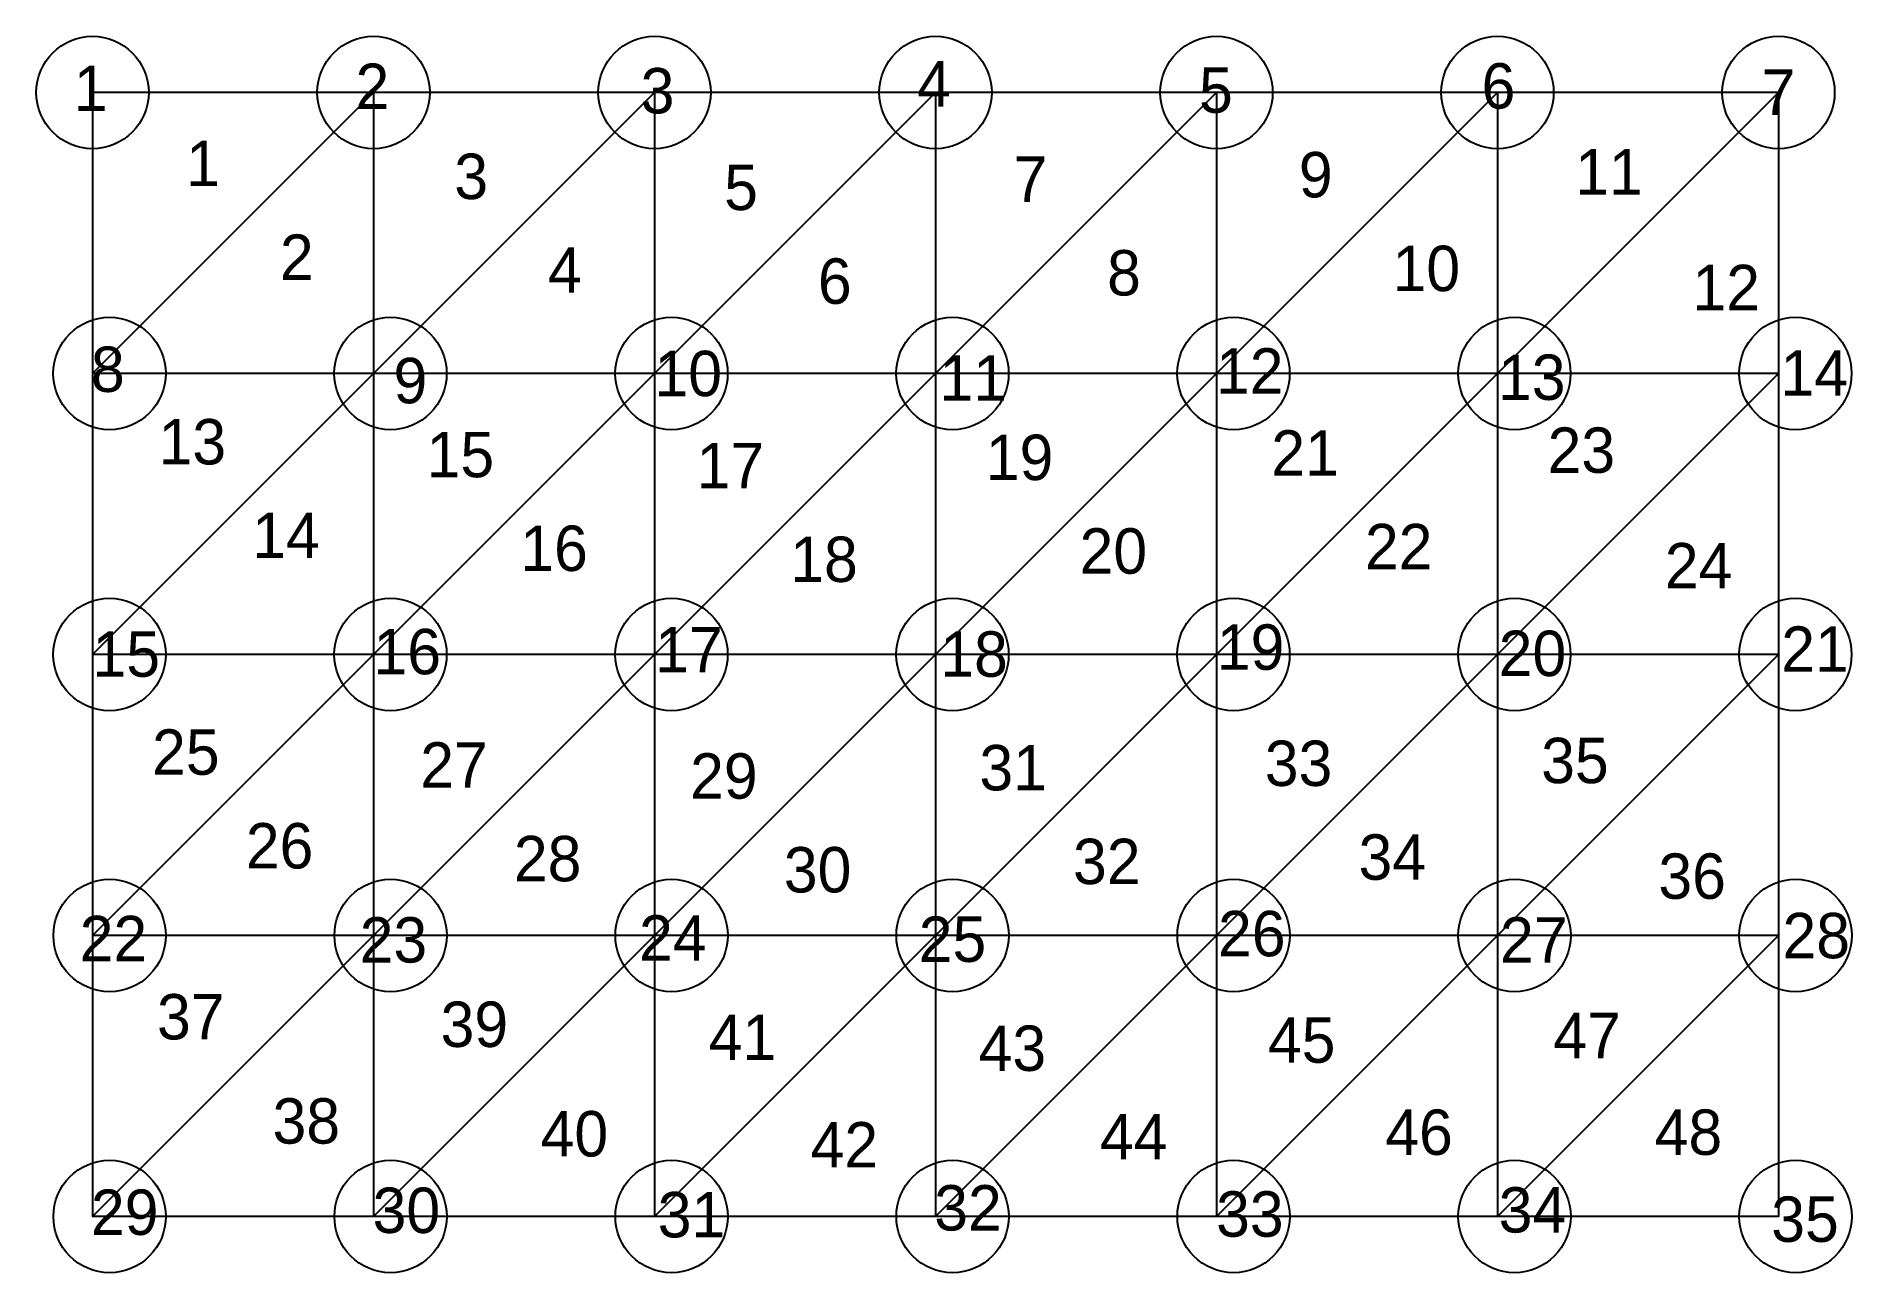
# Model space of a CAD drawing. Header units: millimetres. Extents: x -0.5 to 15.7, y -0.5 to 10.5.
import ezdxf

# ---------------------------------------------------------------- set-up
doc = ezdxf.new("R2010")
doc.units = ezdxf.units.MM
doc.layers.add('MALHA TRIANGULAR', color=7, linetype='Continuous')
doc.layers.add('NUM. ELEMENTO', color=7, linetype='Continuous')

msp = doc.modelspace()

# ---------------------------------------------------------------- linework, layer by layer
for centre in [(0, 10), (2.5, 10), (5, 10), (7.5, 10), (10, 10), (12.5, 10), (15, 10), (0.151, 7.5), (2.651, 7.5), (5.151, 7.5), (7.651, 7.5), (10.151, 7.5), (12.651, 7.5), (15.151, 7.5), (0.151, 5), (2.651, 5), (5.151, 5), (7.651, 5), (10.151, 5), (12.651, 5), (15.151, 5), (0.152, 2.5), (2.652, 2.5), (5.152, 2.5), (7.652, 2.5), (10.152, 2.5), (12.652, 2.5), (15.152, 2.5), (0.152, 0), (2.652, 0), (5.152, 0), (7.652, 0), (10.152, 0), (12.652, 0), (15.152, 0)]:
    msp.add_circle(centre, 0.5)
at = {"layer": 'MALHA TRIANGULAR'}
for points in [[(2.5, 10), (2.5, 7.5), (0, 7.5), (2.5, 10)], [(2.5, 10), (0, 10), (0, 7.5), (2.5, 10)], [(5, 10), (5, 7.5), (2.5, 7.5), (5, 10)], [(5, 10), (2.5, 10), (2.5, 7.5), (5, 10)], [(7.5, 10), (7.5, 7.5), (5, 7.5), (7.5, 10)], [(7.5, 10), (5, 10), (5, 7.5), (7.5, 10)], [(10, 10), (10, 7.5), (7.5, 7.5), (10, 10)], [(10, 10), (7.5, 10), (7.5, 7.5), (10, 10)], [(12.5, 10), (12.5, 7.5), (10, 7.5), (12.5, 10)], [(12.5, 10), (10, 10), (10, 7.5), (12.5, 10)], [(15, 10), (15, 7.5), (12.5, 7.5), (15, 10)], [(15, 10), (12.5, 10), (12.5, 7.5), (15, 10)], [(2.5, 7.5), (2.5, 5), (0, 5), (2.5, 7.5)], [(2.5, 7.5), (0, 7.5), (0, 5), (2.5, 7.5)], [(5, 7.5), (5, 5), (2.5, 5), (5, 7.5)], [(5, 7.5), (2.5, 7.5), (2.5, 5), (5, 7.5)], [(7.5, 7.5), (7.5, 5), (5, 5), (7.5, 7.5)], [(7.5, 7.5), (5, 7.5), (5, 5), (7.5, 7.5)], [(10, 7.5), (10, 5), (7.5, 5), (10, 7.5)], [(10, 7.5), (7.5, 7.5), (7.5, 5), (10, 7.5)], [(12.5, 7.5), (12.5, 5), (10, 5), (12.5, 7.5)], [(12.5, 7.5), (10, 7.5), (10, 5), (12.5, 7.5)], [(15, 7.5), (15, 5), (12.5, 5), (15, 7.5)], [(15, 7.5), (12.5, 7.5), (12.5, 5), (15, 7.5)], [(2.5, 5), (2.5, 2.5), (0, 2.5), (2.5, 5)], [(2.5, 5), (0, 5), (0, 2.5), (2.5, 5)], [(5, 5), (5, 2.5), (2.5, 2.5), (5, 5)], [(5, 5), (2.5, 5), (2.5, 2.5), (5, 5)], [(7.5, 5), (7.5, 2.5), (5, 2.5), (7.5, 5)], [(7.5, 5), (5, 5), (5, 2.5), (7.5, 5)], [(10, 5), (10, 2.5), (7.5, 2.5), (10, 5)], [(10, 5), (7.5, 5), (7.5, 2.5), (10, 5)], [(12.5, 5), (12.5, 2.5), (10, 2.5), (12.5, 5)], [(12.5, 5), (10, 5), (10, 2.5), (12.5, 5)], [(15, 5), (15, 2.5), (12.5, 2.5), (15, 5)], [(15, 5), (12.5, 5), (12.5, 2.5), (15, 5)], [(2.5, 2.5), (2.5, 0), (0, 0), (2.5, 2.5)], [(2.5, 2.5), (0, 2.5), (0, 0), (2.5, 2.5)], [(5, 2.5), (5, 0), (2.5, 0), (5, 2.5)], [(5, 2.5), (2.5, 2.5), (2.5, 0), (5, 2.5)], [(7.5, 2.5), (7.5, 0), (5, 0), (7.5, 2.5)], [(7.5, 2.5), (5, 2.5), (5, 0), (7.5, 2.5)], [(10, 2.5), (10, 0), (7.5, 0), (10, 2.5)], [(10, 2.5), (7.5, 2.5), (7.5, 0), (10, 2.5)], [(12.5, 2.5), (12.5, 0), (10, 0), (12.5, 2.5)], [(12.5, 2.5), (10, 2.5), (10, 0), (12.5, 2.5)], [(15, 2.5), (15, 0), (12.5, 0), (15, 2.5)], [(15, 2.5), (12.5, 2.5), (12.5, 0), (15, 2.5)]]:
    msp.add_lwpolyline(points, dxfattribs=at)

# ---------------------------------------------------------------- texts
at = {"attachment_point": 1}
for s, insert, char_height in [('1', (-0.166, 10.24), 0.404), ('2', (2.34, 10.257), 0.404), ('3', (4.877, 10.218), 0.404), ('4', (7.337, 10.279), 0.404), ('5', (9.845, 10.224), 0.404), ('6', (12.359, 10.261), 0.404), ('7', (14.849, 10.205), 0.404), ('8', (-0.014, 7.74), 0.404), ('9', (2.678, 7.639), 0.404), ('10', (5, 7.702), 0.4039), ('11', (7.536, 7.663), 0.4039), ('12', (9.996, 7.725), 0.4039), ('13', (12.505, 7.669), 0.4039), ('14', (15.018, 7.707), 0.4039), ('15', (0, 5.206), 0.4039), ('16', (2.5, 5.228), 0.4039), ('17', (5.006, 5.245), 0.4039), ('18', (7.543, 5.206), 0.4039), ('19', (10.003, 5.268), 0.4039), ('20', (12.511, 5.212), 0.4039), ('21', (15.025, 5.25), 0.4039), ('22', (-0.114, 2.675), 0.4039), ('23', (2.377, 2.663), 0.4039), ('24', (4.863, 2.68), 0.4039), ('25', (7.351, 2.669), 0.4039), ('26', (10.014, 2.719), 0.4039), ('27', (12.523, 2.663), 0.4039), ('28', (15.036, 2.701), 0.4039), ('29', (-0.014, 0.24), 0.4039), ('30', (2.492, 0.257), 0.4039), ('31', (5.029, 0.218), 0.4039), ('32', (7.489, 0.279), 0.4039), ('33', (9.997, 0.224), 0.4039), ('34', (12.511, 0.261), 0.4039), ('35', (14.936, 0.178), 0.4039)]:
    msp.add_mtext_dynamic_manual_height_columns(s, width=0.22401, gutter_width=12.5, heights=[0], dxfattribs=dict(at, insert=insert, char_height=char_height))
at = {"layer": 'NUM. ELEMENTO', "attachment_point": 1}
for s, width, insert, char_height in [('1', 0.22401, (0.833, 9.571), 0.404), ('3', 0.22401, (3.219, 9.456), 0.404), ('7', 0.22401, (8.194, 9.431), 0.404), ('9', 0.22401, (10.733, 9.471), 0.404), ('11', 0.22401, (13.192, 9.496), 0.4039), ('5', 0.22401, (5.62, 9.358), 0.404), ('2', 0.22401, (1.667, 8.737), 0.404), ('4', 0.22401, (4.052, 8.623), 0.404), ('8', 0.22401, (9.027, 8.598), 0.404), ('10', 0.22401, (11.567, 8.637), 0.4039), ('6', 0.22401, (6.454, 8.524), 0.404), ('12', 0.22401, (14.235, 8.467), 0.4039), ('13', 0.22401, (0.588, 7.095), 0.4039), ('15', 0.22401, (2.973, 6.981), 0.4039), ('19', 0.22401, (7.948, 6.956), 0.4039), ('21', 0.22401, (10.488, 6.995), 0.4039), ('23', 0.22401, (12.946, 7.02), 0.4039), ('17', 0.22401, (5.375, 6.883), 0.4039), ('14', 0.22401, (1.421, 6.262), 0.4039), ('16', 0.22401, (3.806, 6.147), 0.4039), ('22', 0.22401, (11.321, 6.162), 0.4039), ('18', 0.22401, (6.208, 6.049), 0.4039), ('20', 0.22401, (8.782, 6.123), 0.4039), ('24', 0.22401, (13.989, 5.992), 0.4039), ('25', 0.22401, (0.53, 4.334), 0.4039), ('27', 0.22401, (2.916, 4.219), 0.4039), ('31', 0.22401, (7.891, 4.195), 0.4039), ('33', 0.22401, (10.43, 4.234), 0.4039), ('35', 0.22401, (12.889, 4.259), 0.4039), ('29', 0.22401, (5.317, 4.121), 0.4039), ('26', 0.22401, (1.364, 3.5), 0.4039), ('34', 0.22401, (11.264, 3.4), 0.4039), ('28', 0.22401, (3.749, 3.386), 0.4039), ('30', 0.22401, (6.151, 3.287), 0.4039), ('32', 0.22401, (8.724, 3.361), 0.4039), ('36', 0.22401, (13.932, 3.23), 0.4039), ('37', 0.22401, (0.574, 1.979), 0.4039), ('39', 0.22401, (3.097, 1.912), 0.4039), ('41', 0.22401, (5.483, 1.797), 0.4039), ('47', 0.22401, (12.997, 1.812), 0.4039), ('43', 0.22401, (7.884, 1.699), 0.4039), ('45', 0.22401, (10.458, 1.772), 0.4039), ('38', 0.22401, (1.602, 1.052), 0.4039), ('40', 0.22401, (3.987, 0.938), 0.4039), ('42', 0.22401, (6.389, 0.84), 0.4039), ('44', 0.22401, (8.963, 0.913), 0.4039), ('46', 0.22401, (11.502, 0.952), 0.4039), ('48', 0.40394, (13.899, 0.952), 0.4039)]:
    msp.add_mtext_dynamic_manual_height_columns(s, width=width, gutter_width=12.5, heights=[0], dxfattribs=dict(at, insert=insert, char_height=char_height))

doc.saveas('drawing.dxf')
